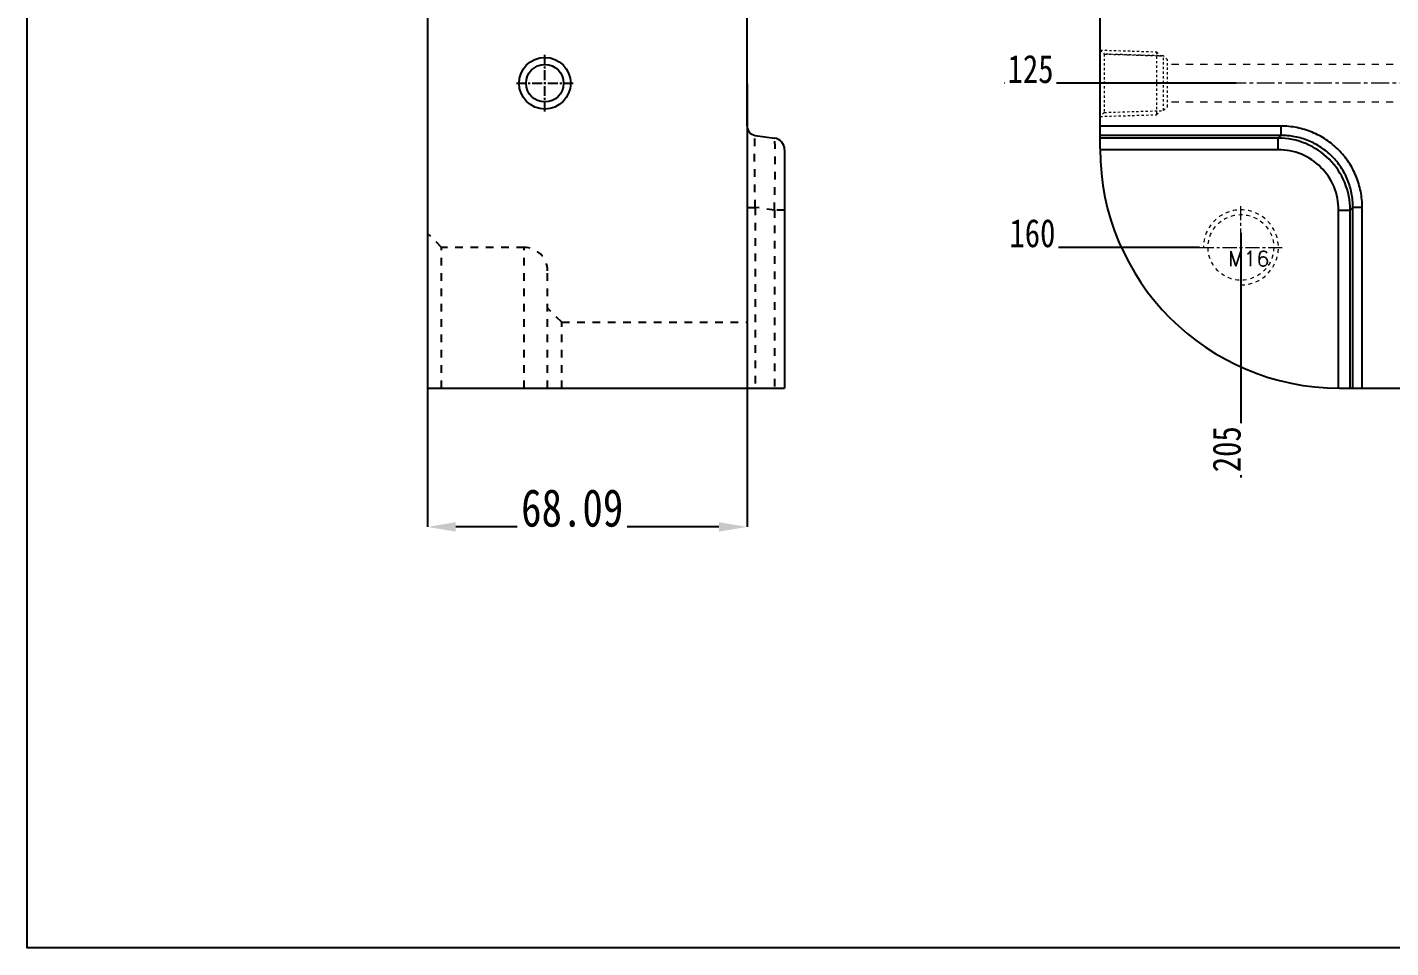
# Model space of a CAD drawing. Header units: millimetres. Extents: x -2895 to -298, y -11750 to -2997.
# Drawn here: x -2090 to -1799.4, y -6910.9 to -6714.7 of the extents above; entities that cross this region are included whole.
import ezdxf

# ---------------------------------------------------------------- set-up
doc = ezdxf.new("R2010")
doc.units = ezdxf.units.MM
doc.header["$LTSCALE"] = 16.335
doc.header["$PDMODE"] = 3
doc.header["$PDSIZE"] = 0.3125
doc.linetypes.add('CENTER', pattern=[0.6, 0.375, -0.075, 0.075, -0.075])
doc.linetypes.add('HIDDEN', pattern=[0.2, 0.1, -0.1])
doc.layers.get('0').update_dxf_attribs({"linetype": 'CONTINUOUS'})
doc.layers.get('Defpoints').update_dxf_attribs({"linetype": 'CONTINUOUS'})
doc.layers.add('cool', color=153, linetype='HIDDEN', lineweight=9)
doc.layers.add('screw', color=33, linetype='CONTINUOUS', lineweight=13)
doc.layers.add('DEFAULT_2', color=8, linetype='HIDDEN')
doc.styles.get("Standard").update_dxf_attribs({"font": 'txt', "width": 0.8})
doc.styles.add('TXT', font='txt.shx', dxfattribs={"bigfont": 'gbcbig.shx'})
doc.dimstyles.new('ISO-25', dxfattribs={"dimtxt": 8, "dimasz": 6, "dimexe": 0, "dimexo": 0, "dimgap": 0, "dimtad": 1, "dimdsep": 46, "dimtxsty": 'Standard', "dimcen": 0, "dimclrd": 4, "dimclre": 4, "dimclrt": 6, "dimazin": 0, "dimtfac": 1, "dimtofl": 0, "dimtmove": 0, "dimatfit": 3, "dimfxl": 0, "dimarcsym": 0})

# ---------------------------------------------------------------- blocks, each defined once
blk = doc.blocks.new('cool_jt_f12')
at = {"layer": 'cool', "ltscale": 0.3}
for p, q in [((0, 7.0785), (0.856, 6.2225)), ((0, 7.0785), (12, 6.7035)), ((0.856, 6.2225), (0.856, -6.2225)), ((13.5, 5.827375), (0.856, 6.2225)), ((0.856, 6.2225), (13.5, 5.827375)), ((12, 6.7035), (12.856, 5.8475)), ((12, 6.7035), (12, -6.7035)), ((14.327375, 5), (13.5, 5.827375)), ((13.5, -5.827375), (13.5, 5.827375)), ((14.327375, -5), (14.327375, 5)), ((13.5, -5.827375), (14.327375, -5)), ((0.856, -6.2225), (0, -7.0785)), ((0, -7.0785), (12, -6.7035)), ((0.856, -6.2225), (13.5, -5.827375)), ((12, -6.7035), (12.856, -5.8475))]:
    blk.add_line(p, q, dxfattribs=at)
blk = doc.blocks.new('147')
at = {"layer": 'cool', "ltscale": 0.932966}
for p, q in [((229.57, -3849.57), (-211.77, -3849.57)), ((229.57, -3857.57), (-211.77, -3857.57))]:
    blk.add_line(p, q, dxfattribs=at)
at = {"layer": 'cool', "color": 1, "linetype": 'CENTER', "ltscale": 0.621977}
blk.add_line((243.9, -3853.57), (-226.1, -3853.57), dxfattribs=at)
at = {"layer": 'cool', "ltscale": 0.932966}
blk.add_blockref('cool_jt_f12', (-226.1, -3853.57), dxfattribs=at)
blk = doc.blocks.new('screw_m16_g')
at = {"layer": 'screw', "color": 1, "linetype": 'CENTER', "ltscale": 0.497582}
for p, q in [((0, -8.8), (0, 8.8)), ((-8.8, 0), (8.8, 0))]:
    blk.add_line(p, q, dxfattribs=at)
at = {"layer": 'screw', "color": 33, "linetype": 'HIDDEN', "ltscale": 0.497582}
blk.add_circle((0, 0), 7, dxfattribs=at)
at = {"layer": 'screw', "color": 92, "linetype": 'HIDDEN', "ltscale": 0.497582}
blk.add_arc((0, 0), 8, 270, 180, dxfattribs=at)
at = {"layer": 'screw', "color": 6, "style": 'TXT'}
blk.add_text('M16', height=3.2, dxfattribs=at).set_placement((-2.72, -4))
blk = doc.blocks.new('*D566')
at = {"color": 4, "lineweight": -2, "transparency": 16777216}
for p, q in [((-1936.63, -6726.73), (-1936.63, -6821.21)), ((-2004.72, -6743.72), (-2004.72, -6821.21)), ((-1942.63, -6821.21), (-1998.72, -6821.21))]:
    blk.add_line(p, q, dxfattribs=at)
at = {"color": 4, "transparency": 16777216}
for points in [[(-1998.72, -6820.21), (-1998.72, -6822.21), (-2004.72, -6821.21)], [(-1942.63, -6820.21), (-1942.63, -6822.21), (-1936.63, -6821.21)]]:
    blk.add_solid(points, dxfattribs=at)
at = {"layer": 'Defpoints', "color": 0, "transparency": 16777216}
for p in [(-1936.63, -6726.73), (-2004.72, -6743.72), (-2004.72, -6821.21)]:
    blk.add_point(p, dxfattribs=at)
at = {"color": 6, "transparency": 16777216, "insert": (-1973.9, -6817.21), "char_height": 8, "attachment_point": 5, "bg_fill": 3, "box_fill_scale": 1.1, "bg_fill_color": 256, "bg_fill_true_color": 13158600, "bg_fill_transparency": 0}
blk.add_mtext('68.09', dxfattribs=at)
blk = doc.blocks.new('*D570')
at = {"color": 4, "lineweight": -2, "transparency": 16777216}
blk.add_line((-1832.39, -6726.62), (-1881.81, -6726.62), dxfattribs=at)
at = {"layer": 'Defpoints', "color": 0, "transparency": 16777216}
for p in [(-1626.39, -6601.62), (-1832.39, -6726.62)]:
    blk.add_point(p, dxfattribs=at)
at = {"color": 6, "transparency": 16777216, "insert": (-1876.21, -6723.62), "char_height": 6, "attachment_point": 5, "bg_fill": 3, "box_fill_scale": 1.1, "bg_fill_color": 256, "bg_fill_true_color": 13158600, "bg_fill_transparency": 0}
blk.add_mtext('125', dxfattribs=at)
at = {"layer": 'Defpoints', "color": 0, "transparency": 16777216}
blk.add_point((-1870.61, -6726.62), dxfattribs=at)
blk = doc.blocks.new('*D557')
at = {"color": 4, "lineweight": -2, "transparency": 16777216}
blk.add_line((-1831.39, -6758.51), (-1831.39, -6810.65), dxfattribs=at)
at = {"layer": 'Defpoints', "color": 0, "transparency": 16777216}
for p in [(-1626.39, -6601.62), (-1831.39, -6758.51)]:
    blk.add_point(p, dxfattribs=at)
at = {"color": 6, "transparency": 16777216, "insert": (-1834.39, -6804.65), "char_height": 6, "attachment_point": 5, "rotation": 90, "bg_fill": 3, "box_fill_scale": 1.1, "bg_fill_color": 256, "bg_fill_true_color": 13158600, "bg_fill_transparency": 0}
blk.add_mtext('205', dxfattribs=at)
at = {"layer": 'Defpoints', "color": 0, "transparency": 16777216}
blk.add_point((-1831.39, -6798.65), dxfattribs=at)
blk = doc.blocks.new('*D559')
at = {"color": 4, "lineweight": -2, "transparency": 16777216}
blk.add_line((-1840.19, -6761.62), (-1881.01, -6761.62), dxfattribs=at)
at = {"layer": 'Defpoints', "color": 0, "transparency": 16777216}
for p in [(-1626.39, -6601.62), (-1840.19, -6761.62)]:
    blk.add_point(p, dxfattribs=at)
at = {"color": 6, "transparency": 16777216, "insert": (-1875.81, -6758.62), "char_height": 6, "attachment_point": 5, "bg_fill": 3, "box_fill_scale": 1.1, "bg_fill_color": 256, "bg_fill_true_color": 13158600, "bg_fill_transparency": 0}
blk.add_mtext('160', dxfattribs=at)
at = {"layer": 'Defpoints', "color": 0, "transparency": 16777216}
blk.add_point((-1870.61, -6761.62), dxfattribs=at)

msp = doc.modelspace()

# ---------------------------------------------------------------- linework, layer by layer
at = {"color": 7, "linetype": 'Continuous'}
for p, q in [((-2004.722, -6411.623), (-2004.722, -6791.623)), ((-1861.385, -6740.623), (-1861.385, -6462.623)), ((-1936.631, -6735.76), (-1936.631, -6495.949)), ((-1822.852, -6735.76), (-1861.385, -6735.76)), ((-1822.852, -6735.76), (-1822.852, -6737.741)), ((-1934.909, -6737.741), (-1930.783, -6738.321)), ((-1822.852, -6737.741), (-1861.385, -6737.741)), ((-1823.432, -6738.321), (-1861.385, -6738.321)), ((-1823.432, -6738.321), (-1822.852, -6737.741)), ((-1823.432, -6740.797), (-1823.432, -6738.321)), ((-1928.631, -6740.797), (-1928.631, -6791.623)), ((-1823.432, -6740.797), (-1861.385, -6740.797)), ((-1808.083, -6753.67), (-1807.503, -6753.09)), ((-1807.503, -6791.623), (-1807.503, -6753.09)), ((-1805.522, -6753.09), (-1807.503, -6753.09)), ((-1805.522, -6791.623), (-1805.522, -6753.09)), ((-1810.558, -6791.623), (-1810.558, -6753.67)), ((-1810.558, -6753.67), (-1808.083, -6753.67)), ((-1808.083, -6791.623), (-1808.083, -6753.67)), ((-2004.722, -6791.623), (-1928.637, -6791.623)), ((-1810.385, -6791.623), (-1660.721, -6791.623))]:
    msp.add_line(p, q, dxfattribs=at)
at = {"color": 1, "linetype": 'CENTER', "ltscale": 0.342088}
for p, q in [((-1979.722, -6732.673), (-1979.722, -6720.573)), ((-1985.772, -6726.623), (-1973.672, -6726.623))]:
    msp.add_line(p, q, dxfattribs=at)
msp.add_lwpolyline([(-2090.041, -6349.048), (-1299.97, -6349.048), (-1299.97, -6910.924), (-2090.041, -6910.924)], close=True)
at = {"color": 7, "linetype": 'Continuous'}
for radius in [5.5, 4]:
    msp.add_circle((-1979.722, -6726.623), radius, dxfattribs=at)
for centre, radius, start, end in [((-1934.631, -6735.76), 2, 180, 262), ((-1931.131, -6740.797), 2.5, 0, 82), ((-1810.385, -6740.623), 51, 180, 270)]:
    msp.add_arc(centre, radius, start, end, dxfattribs=at)
for points, knots in [([(-1805.522, -6753.09), (-1805.522, -6751.957), (-1805.742, -6749.684), (-1806.725, -6746.407), (-1808.33, -6743.384), (-1810.498, -6740.736), (-1813.146, -6738.568), (-1816.169, -6736.963), (-1819.446, -6735.98), (-1821.719, -6735.76), (-1822.852, -6735.76)], [0, 0, 0, 0, 0.1249878, 0.2500068, 0.374999, 0.4999994, 0.6249999, 0.7499923, 0.8750117, 1, 1, 1, 1]), ([(-1808.083, -6753.67), (-1808.089, -6751.674), (-1808.887, -6747.64), (-1812.299, -6742.536), (-1817.403, -6739.125), (-1821.436, -6738.327), (-1823.432, -6738.321)], [0, 0, 0, 0, 0.2500348, 0.5000397, 0.7499919, 1, 1, 1, 1]), ([(-1807.503, -6753.09), (-1807.5, -6752.085), (-1807.69, -6750.07), (-1808.554, -6747.162), (-1809.973, -6744.48), (-1811.894, -6742.131), (-1814.243, -6740.21), (-1816.925, -6738.792), (-1819.832, -6737.928), (-1821.847, -6737.739), (-1822.852, -6737.741)], [0, 0, 0, 0, 0.1249944, 0.250025, 0.3750243, 0.5000417, 0.6250433, 0.7500065, 0.8750047, 1, 1, 1, 1]), ([(-1810.558, -6753.67), (-1810.559, -6751.994), (-1811.217, -6748.605), (-1814.076, -6744.313), (-1818.367, -6741.455), (-1821.756, -6740.797), (-1823.432, -6740.797)], [0, 0, 0, 0, 0.2500572, 0.50004, 0.7499697, 1, 1, 1, 1])]:
    msp.add_open_spline(points, degree=3, knots=knots, dxfattribs=at)
at = {"layer": 'DEFAULT_2', "color": 8, "linetype": 'HIDDEN'}
for p, q in [((-1936.631, -6735.76), (-1936.631, -6791.623)), ((-1936.631, -6753.09), (-1934.909, -6753.09)), ((-1930.783, -6753.67), (-1934.909, -6753.09)), ((-1934.909, -6753.09), (-1934.909, -6791.623)), ((-1928.631, -6753.67), (-1930.783, -6753.67)), ((-1930.783, -6753.67), (-1930.783, -6791.623)), ((-2001.722, -6761.623), (-2004.722, -6758.623)), ((-1984.131, -6761.623), (-2001.722, -6761.623)), ((-2001.722, -6791.623), (-2001.722, -6761.623)), ((-1984.131, -6791.623), (-1984.131, -6761.623)), ((-1979.131, -6791.623), (-1979.131, -6766.623)), ((-1976.132, -6777.593), (-1979.131, -6774.593)), ((-1976.132, -6777.593), (-1936.631, -6777.593)), ((-1976.131, -6791.623), (-1976.132, -6777.593))]:
    msp.add_line(p, q, dxfattribs=at)
msp.add_arc((-1984.131, -6766.623), 5, 0, 90, dxfattribs=at)
for points, knots in [([(-1934.909, -6753.09), (-1934.927, -6752.09), (-1934.958, -6750.126), (-1934.993, -6747.275), (-1935.012, -6745.019), (-1935.02, -6743.353), (-1935.022, -6742.238), (-1935.02, -6741.229), (-1935.015, -6740.336), (-1935.006, -6739.567), (-1934.994, -6738.93), (-1934.981, -6738.485), (-1934.968, -6738.198), (-1934.958, -6738.036), (-1934.948, -6737.913), (-1934.936, -6737.819), (-1934.928, -6737.773), (-1934.916, -6737.74), (-1934.909, -6737.741)], [0, 0, 0, 0, 0.195411, 0.383581, 0.5570513, 0.6361239, 0.7089807, 0.7749114, 0.8332466, 0.8834415, 0.9250321, 0.9576603, 0.9705327, 0.9810711, 0.9892649, 0.9951167, 0.9986454, 1, 1, 1, 1]), ([(-1930.783, -6753.67), (-1930.761, -6752.672), (-1930.723, -6750.715), (-1930.679, -6747.873), (-1930.655, -6745.625), (-1930.646, -6743.965), (-1930.643, -6742.853), (-1930.645, -6741.845), (-1930.652, -6740.951), (-1930.662, -6740.18), (-1930.677, -6739.539), (-1930.694, -6739.089), (-1930.71, -6738.798), (-1930.723, -6738.632), (-1930.735, -6738.504), (-1930.749, -6738.408), (-1930.761, -6738.355), (-1930.775, -6738.322), (-1930.783, -6738.321)], [0, 0, 0, 0, 0.1948856, 0.3823562, 0.5551175, 0.6339047, 0.7065582, 0.7723886, 0.830745, 0.8810879, 0.9229506, 0.9559641, 0.9690655, 0.9798545, 0.988319, 0.9944602, 0.9983004, 1, 1, 1, 1])]:
    msp.add_open_spline(points, degree=3, knots=knots, dxfattribs=at)

# ---------------------------------------------------------------- block references
msp.add_blockref('147', (-1635.281, -2873.058))
at = {"layer": 'screw'}
msp.add_blockref('screw_m16_g', (-1831.385, -6761.623), dxfattribs=at)

# ---------------------------------------------------------------- next in the draw order: dimensions: what is measured, and where the dimension line sits
dim = msp.add_ordinate_dim(feature_location=(-1832.393, -6726.623), offset=(-38.212, 0), dtype=0, origin=(-1626.385, -6601.624), dimstyle='ISO-25', override={"dimtxt": 6, "dimfxl": 1.25})
dim.commit()
dim.dimension.update_dxf_attribs({"geometry": '*D570', "text_midpoint": (-1876.205, -6723.623)})
dim = msp.add_linear_dim(base=(-2004.722, -6821.208), p1=(-1936.631, -6726.73), p2=(-2004.722, -6743.719), dimstyle='ISO-25', override={"dimfxl": 1.25})
dim.commit()
dim.dimension.update_dxf_attribs({"geometry": '*D566', "text_midpoint": (-1973.899, -6821.208), "dimtype": 160})

# ---------------------------------------------------------------- next in the draw order: dimensions: what is measured, and where the dimension line sits
dim = msp.add_ordinate_dim(feature_location=(-1831.385, -6758.506), offset=(0, -40.141), dtype=1, origin=(-1626.385, -6601.624), dimstyle='ISO-25', override={"dimtxt": 6, "dimfxl": 1.25})
dim.commit()
dim.dimension.update_dxf_attribs({"geometry": '*D557', "text_midpoint": (-1834.385, -6804.647)})

# ---------------------------------------------------------------- next in the draw order: dimensions: what is measured, and where the dimension line sits
dim = msp.add_ordinate_dim(feature_location=(-1840.185, -6761.623), offset=(-30.42, 0), dtype=0, origin=(-1626.385, -6601.624), dimstyle='ISO-25', override={"dimtxt": 6, "dimfxl": 1.25})
dim.commit()
dim.dimension.update_dxf_attribs({"geometry": '*D559', "text_midpoint": (-1875.805, -6758.623)})

doc.saveas('drawing.dxf')
